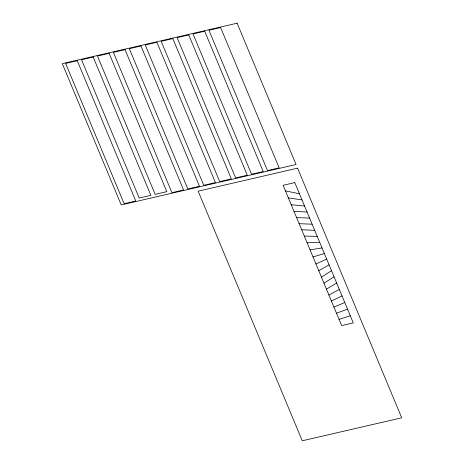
<?xml version="1.0" encoding="UTF-8"?>
<svg xmlns="http://www.w3.org/2000/svg" width="464" height="464" viewBox="0 0 464 464"><rect width="100%" height="100%" fill="white"/><g stroke="black" fill="none" stroke-linecap="round" stroke-linejoin="round"><path stroke-width="0.7" d="M323.976 283.226L334.063 276.776M321.436 277.136L331.528 270.703M326.447 289.153L336.667 283.017M318.762 270.732L329.08 264.822M328.912 295.069L339.335 289.408M331.406 301.049L342.043 295.91M315.949 263.981L326.702 259.121M333.935 307.11L344.787 302.487M336.493 313.235L347.553 309.117M339.062 319.4L350.326 315.764M313.014 256.952L324.371 253.53M310.039 249.818L322.039 247.95M307.11 242.794L319.673 242.266M304.309 236.072L317.219 236.396M296.618 217.639L309.581 218.074M299.141 223.683L312.127 224.187M301.664 229.738L314.691 230.335M293.996 211.352L307.058 212.031M291.241 204.752L304.541 205.999M288.388 197.902L302 199.897M285.476 190.919L299.425 193.726M237.121 23.2L62.292 63.643L121.226 204.931L296.055 164.488L237.121 23.2M77.268 60.72L65.61 63.417L124.126 203.719L135.784 201.022L77.268 60.72M93.189 57.037L81.536 59.734L139.223 198.041L150.875 195.344L93.189 57.037M109.127 53.354L97.469 56.051L155.156 194.358L166.808 191.661L109.127 53.354M125.048 49.665L113.39 52.362L171.912 192.664L183.57 189.967L125.048 49.665M140.981 45.982L129.323 48.679L187.839 188.981L199.497 186.284L140.981 45.982M156.907 42.299L145.249 44.996L203.771 185.293L215.424 182.596L156.907 42.299M172.84 38.611L161.182 41.308L219.698 181.61L231.356 178.913L172.84 38.611M188.767 34.928L177.109 37.625L235.625 177.927L247.283 175.23L188.767 34.928M204.694 31.245L193.036 33.936L251.558 174.238L263.21 171.541L204.694 31.245M220.62 27.556L208.962 30.253L267.484 170.555L279.142 167.858L220.62 27.556M297.586 168.171L198.151 191.174L302.267 440.8L401.708 417.797L297.586 168.171M294.785 182.596L283.121 185.293L341.643 325.589L353.295 322.898L294.785 182.596"/></g></svg>
